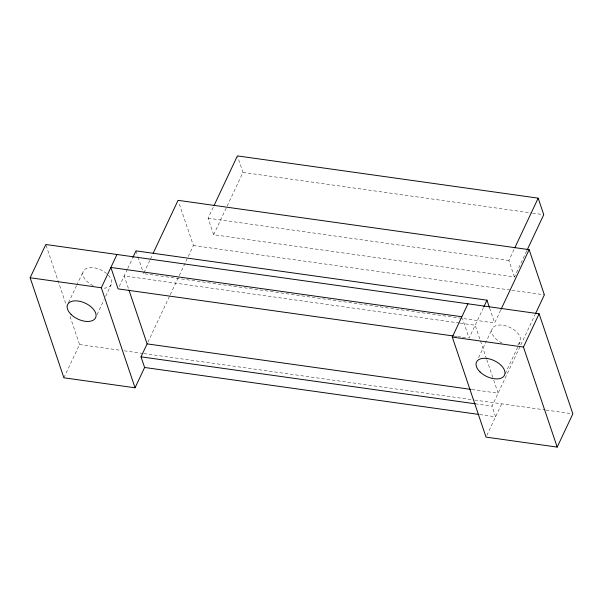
<?xml version="1.0" encoding="UTF-8"?>
<svg xmlns="http://www.w3.org/2000/svg" width="603" height="603" viewBox="0 0 603 603"><rect width="100%" height="100%" fill="white"/><g stroke="black" fill="none" stroke-linecap="round" stroke-linejoin="round"><path stroke-width="0.45" stroke-dasharray="3.02 2.26" d="M68.508 302.714L76.332 286.086M76.724 285.249L83.38 271.116M63.888 377.795L79.543 344.532L69.684 315.316M97.068 314.6L104.115 299.631M105.683 296.299L111.163 284.661M119.251 286.448L127.346 269.247M127.738 268.41L132.456 258.386M500.663 310.176L494.648 322.959L143.567 273.634L149.989 259.999M150.388 259.139L152.393 254.881M147.916 342.187L169.858 295.553M170.257 294.701L193.405 245.527L178.661 202.103M526.721 250.878L514.442 276.981L213.658 234.718L208.08 218.196L213.628 206.407M213.658 234.718L242.971 172.42L237.695 156.765M483.433 307.696L469.081 338.193L462.433 318.467M514.442 276.981L508.872 260.458L514.419 248.67M478.586 357.669L492.282 328.56M505.193 373.709L520.065 342.112M479.762 414.57L495.591 416.794L491.995 406.143L520.434 345.707M520.834 344.863L535.2 314.336M486.825 435.411L501.681 403.837M242.971 172.42L531.65 212.98M532.585 213.108L543.755 214.683M208.08 218.196L508.872 260.458M193.405 245.527L510.862 290.126M511.796 290.254L544.381 294.837M459.35 323.012L124.203 275.925L128.665 289.169M460.277 323.148L475.179 325.236L486.485 358.777M454.187 336.097L456.976 336.489M457.911 336.617L461.634 337.145M462.561 337.273L467.219 337.929M472.028 389.53L498.093 393.194L493.631 379.958M79.543 344.532L120.54 350.29M124.271 350.81L142.911 353.433M143.838 353.562L473.724 399.91M474.659 400.045L545.12 409.942M546.047 410.07L572.85 413.839M475.239 403.791L491.995 406.143M489.628 308.065L494.648 322.959M486.787 359.659L493.329 379.076M46.099 245.376L66.405 305.578M135.992 250.871L137.74 256.124M138.034 256.999L143.567 273.634M108.374 275.179A15.459 8.774 25.2 0 1 104.206 288.174M93.194 285.664A15.459 8.774 25.2 0 1 84.533 269.647A15.459 8.774 25.2 0 1 106.648 273.536M502.095 343.115A15.459 8.774 25.2 0 1 493.02 327.504A15.459 8.774 25.2 0 1 514.065 329.826A15.459 8.774 25.2 0 1 517.035 344.765"/><path stroke-width="0.9" d="M128.959 290.051L147.117 343.883L141.027 356.833L144.614 367.476L135.049 387.797L63.888 377.795L30.15 277.757L45.805 244.494L539.112 313.801L572.85 413.839L557.195 447.102L486.026 437.107L452.295 337.069L467.951 303.799M135.049 387.797L101.319 287.759L116.974 254.489M132.848 257.549L135.992 250.871L486.968 300.181L489.327 307.191M153.192 253.177L178.066 200.332L529.14 249.657L544.381 294.837L535.6 313.492M214.027 205.57L237.401 155.898L538.185 198.153L543.755 214.683L527.12 250.041M483.825 306.867L486.968 300.181M514.811 247.825L538.185 198.153M501.063 309.324L529.14 249.657M557.195 447.102L523.457 347.064L539.112 313.801M461.853 316.748L110.877 267.438L118.105 288.875L453.252 335.969M30.15 277.757L101.319 287.759M452.295 337.069L523.457 347.064M147.117 343.883L471.094 389.402M141.027 356.833L475.239 403.791M144.614 367.476L478.827 414.434M480.041 371.953A15.459 8.774 25.2 0 0 504.41 375.375A15.459 8.774 25.2 0 0 487.103 358.476A15.459 8.774 25.2 0 0 480.041 371.953M71.139 314.502A15.459 8.774 25.2 0 0 95.508 317.924A15.459 8.774 25.2 0 0 78.202 301.033A15.459 8.774 25.2 0 0 71.139 314.502"/></g></svg>
